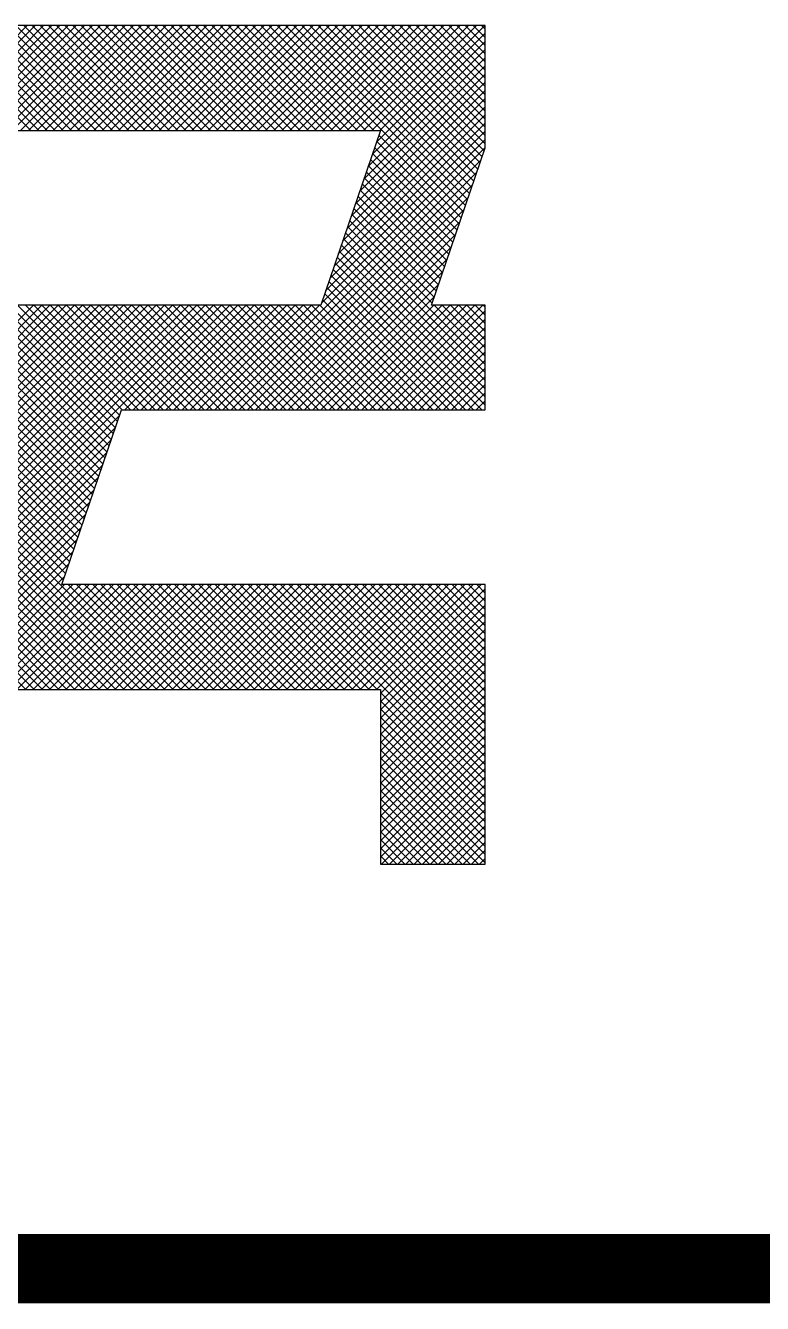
# Model space of a CAD drawing. Extents: x 610887 to 611781, y -400493 to -399849.
# Drawn here: x 611037.53 to 611043.49, y -400442.33 to -400431.99 of the extents above; entities that cross this region are included whole.
import ezdxf

# ---------------------------------------------------------------- set-up
doc = ezdxf.new("R2010")
doc.units = 0
doc.header["$LTSCALE"] = 1000
doc.layers.get('0').update_dxf_attribs({"linetype": 'CONTINUOUS'})
doc.layers.add('9-BOX', color=7, linetype='CONTINUOUS')

# ---------------------------------------------------------------- blocks, each defined once
blk = doc.blocks.new('*X12')
at = {"color": 0}
for p, q in [((237796.552, 346149.264), (237797.686, 346150.398)), ((237797.724, 346149.264), (237796.59, 346150.398)), ((237796.64, 346149.264), (237797.774, 346150.398)), ((237797.812, 346149.264), (237796.678, 346150.398)), ((237796.729, 346149.264), (237797.863, 346150.398)), ((237797.901, 346149.264), (237796.767, 346150.398)), ((237796.817, 346149.264), (237797.951, 346150.398)), ((237797.989, 346149.264), (237796.855, 346150.398)), ((237796.905, 346149.264), (237798.039, 346150.398)), ((237798.077, 346149.264), (237796.943, 346150.398)), ((237796.994, 346149.264), (237798.128, 346150.398)), ((237798.166, 346149.264), (237797.032, 346150.398)), ((237797.082, 346149.264), (237798.216, 346150.398)), ((237798.254, 346149.264), (237797.12, 346150.398)), ((237797.171, 346149.264), (237798.305, 346150.398)), ((237798.343, 346149.264), (237797.209, 346150.398)), ((237797.259, 346149.264), (237798.393, 346150.398)), ((237798.431, 346149.264), (237797.297, 346150.398)), ((237797.347, 346149.264), (237798.481, 346150.398)), ((237798.519, 346149.264), (237797.385, 346150.398)), ((237797.436, 346149.264), (237798.57, 346150.398)), ((237798.608, 346149.264), (237797.474, 346150.398)), ((237797.524, 346149.264), (237798.658, 346150.398)), ((237798.696, 346149.264), (237797.562, 346150.398)), ((237797.613, 346149.264), (237798.747, 346150.398)), ((237798.785, 346149.264), (237797.651, 346150.398)), ((237797.701, 346149.264), (237798.835, 346150.398)), ((237798.873, 346149.264), (237797.739, 346150.398)), ((237797.789, 346149.264), (237798.923, 346150.398)), ((237798.961, 346149.264), (237797.827, 346150.398)), ((237797.878, 346149.264), (237799.012, 346150.398)), ((237799.05, 346149.264), (237797.916, 346150.398)), ((237797.966, 346149.264), (237799.1, 346150.398)), ((237799.138, 346149.264), (237798.004, 346150.398)), ((237798.054, 346149.264), (237799.188, 346150.398)), ((237799.227, 346149.264), (237798.093, 346150.398)), ((237798.143, 346149.264), (237799.277, 346150.398)), ((237799.315, 346149.264), (237798.181, 346150.398)), ((237798.231, 346149.264), (237799.365, 346150.398)), ((237799.403, 346149.264), (237798.269, 346150.398)), ((237798.32, 346149.264), (237799.454, 346150.398)), ((237799.492, 346149.264), (237798.358, 346150.398)), ((237798.408, 346149.264), (237799.542, 346150.398)), ((237799.58, 346149.264), (237798.446, 346150.398)), ((237798.496, 346149.264), (237799.63, 346150.398)), ((237799.668, 346149.264), (237798.534, 346150.398)), ((237798.585, 346149.264), (237799.719, 346150.398)), ((237799.757, 346149.264), (237798.623, 346150.398)), ((237798.673, 346149.264), (237799.807, 346150.398)), ((237799.845, 346149.264), (237798.711, 346150.398)), ((237798.762, 346149.264), (237799.896, 346150.398)), ((237799.934, 346149.264), (237798.8, 346150.398)), ((237798.85, 346149.264), (237799.984, 346150.398)), ((237800.022, 346149.264), (237798.888, 346150.398)), ((237798.938, 346149.264), (237800.072, 346150.398)), ((237800.11, 346149.264), (237798.976, 346150.398)), ((237799.027, 346149.264), (237800.161, 346150.398)), ((237800.199, 346149.264), (237799.065, 346150.398)), ((237799.115, 346149.264), (237800.249, 346150.398)), ((237800.287, 346149.264), (237799.153, 346150.398)), ((237799.204, 346149.264), (237800.338, 346150.398)), ((237800.376, 346149.264), (237799.242, 346150.398)), ((237799.292, 346149.264), (237800.426, 346150.398)), ((237800.464, 346149.264), (237799.33, 346150.398)), ((237799.38, 346149.264), (237800.514, 346150.398)), ((237800.552, 346149.264), (237799.418, 346150.398)), ((237799.469, 346149.264), (237800.603, 346150.398)), ((237800.641, 346149.264), (237799.507, 346150.398)), ((237799.557, 346149.264), (237800.691, 346150.398)), ((237800.729, 346149.264), (237799.595, 346150.398)), ((237799.645, 346149.264), (237800.779, 346150.398)), ((237800.817, 346149.264), (237799.683, 346150.398)), ((237799.734, 346149.264), (237800.868, 346150.398)), ((237800.906, 346149.264), (237799.772, 346150.398)), ((237799.822, 346149.264), (237800.956, 346150.398)), ((237800.994, 346149.264), (237799.86, 346150.398)), ((237799.911, 346149.264), (237801.045, 346150.398)), ((237801.083, 346149.264), (237799.949, 346150.398)), ((237799.999, 346149.264), (237801.133, 346150.398)), ((237801.171, 346149.264), (237800.037, 346150.398)), ((237800.087, 346149.264), (237801.221, 346150.398)), ((237801.259, 346149.264), (237800.125, 346150.398)), ((237800.176, 346149.264), (237801.31, 346150.398)), ((237801.348, 346149.264), (237800.214, 346150.398)), ((237800.264, 346149.264), (237801.398, 346150.398)), ((237801.436, 346149.264), (237800.302, 346150.398)), ((237800.353, 346149.264), (237801.487, 346150.398)), ((237802.405, 346148.384), (237800.391, 346150.398)), ((237800.441, 346149.264), (237801.575, 346150.398)), ((237802.427, 346148.45), (237800.479, 346150.398)), ((237800.529, 346149.264), (237801.663, 346150.398)), ((237802.45, 346148.516), (237800.567, 346150.398)), ((237800.618, 346149.264), (237801.752, 346150.398)), ((237802.472, 346148.582), (237800.656, 346150.398)), ((237800.706, 346149.264), (237801.84, 346150.398)), ((237802.495, 346148.647), (237800.744, 346150.398)), ((237800.795, 346149.264), (237801.929, 346150.398)), ((237802.517, 346148.713), (237800.833, 346150.398)), ((237800.883, 346149.264), (237802.017, 346150.398)), ((237802.54, 346148.779), (237800.921, 346150.398)), ((237800.971, 346149.264), (237802.105, 346150.398)), ((237802.562, 346148.845), (237801.009, 346150.398)), ((237801.06, 346149.264), (237802.194, 346150.398)), ((237802.585, 346148.911), (237801.098, 346150.398)), ((237801.148, 346149.264), (237802.282, 346150.398)), ((237802.607, 346148.977), (237801.186, 346150.398)), ((237801.236, 346149.264), (237802.37, 346150.398)), ((237802.63, 346149.043), (237801.274, 346150.398)), ((237801.325, 346149.264), (237802.459, 346150.398)), ((237802.641, 346149.12), (237801.363, 346150.398)), ((237801.413, 346149.264), (237802.547, 346150.398)), ((237802.641, 346149.208), (237801.451, 346150.398)), ((237801.502, 346149.264), (237802.636, 346150.398)), ((237802.641, 346149.297), (237801.54, 346150.398)), ((237802.641, 346149.385), (237801.628, 346150.398)), ((237802.641, 346149.473), (237801.716, 346150.398)), ((237802.641, 346149.562), (237801.805, 346150.398)), ((237802.641, 346149.65), (237801.893, 346150.398)), ((237802.641, 346149.739), (237801.982, 346150.398)), ((237802.641, 346149.827), (237802.07, 346150.398)), ((237802.641, 346149.915), (237802.158, 346150.398)), ((237802.641, 346150.004), (237802.247, 346150.398)), ((237802.641, 346150.092), (237802.335, 346150.398)), ((237802.641, 346150.181), (237802.424, 346150.398)), ((237802.641, 346150.269), (237802.512, 346150.398)), ((237802.641, 346150.357), (237802.6, 346150.398)), ((237801.464, 346149.138), (237802.641, 346150.315)), ((237801.372, 346148.87), (237802.641, 346150.138)), ((237801.418, 346149.004), (237802.641, 346150.227)), ((237801.327, 346148.735), (237802.641, 346150.05)), ((237801.235, 346148.467), (237802.641, 346149.873)), ((237801.281, 346148.601), (237802.641, 346149.961)), ((237801.189, 346148.333), (237802.641, 346149.785)), ((237801.098, 346148.065), (237802.641, 346149.608)), ((237801.143, 346148.199), (237802.641, 346149.696)), ((237801.006, 346147.796), (237802.641, 346149.431)), ((237801.052, 346147.93), (237802.641, 346149.519)), ((237800.96, 346147.662), (237802.641, 346149.343)), ((237800.869, 346147.394), (237802.641, 346149.166)), ((237800.914, 346147.528), (237802.641, 346149.254)), ((237802.382, 346148.318), (237801.489, 346149.211)), ((237799.803, 346146.24), (237802.641, 346149.078)), ((237802.315, 346148.12), (237801.422, 346149.014)), ((237802.337, 346148.186), (237801.444, 346149.079)), ((237802.36, 346148.252), (237801.467, 346149.145)), ((237799.892, 346146.24), (237802.596, 346148.944)), ((237802.27, 346147.989), (237801.377, 346148.882)), ((237802.292, 346148.054), (237801.399, 346148.948)), ((237799.98, 346146.24), (237802.55, 346148.81)), ((237802.225, 346147.857), (237801.332, 346148.75)), ((237802.247, 346147.923), (237801.354, 346148.816)), ((237800.069, 346146.24), (237802.504, 346148.676)), ((237802.18, 346147.725), (237801.287, 346148.618)), ((237802.202, 346147.791), (237801.309, 346148.684)), ((237800.157, 346146.24), (237802.459, 346148.542)), ((237802.135, 346147.593), (237801.242, 346148.486)), ((237802.157, 346147.659), (237801.264, 346148.552)), ((237800.245, 346146.24), (237802.413, 346148.407)), ((237802.09, 346147.461), (237801.197, 346148.355)), ((237802.112, 346147.527), (237801.219, 346148.42)), ((237800.334, 346146.24), (237802.367, 346148.273)), ((237802.641, 346146.733), (237801.152, 346148.223)), ((237802.067, 346147.395), (237801.174, 346148.289)), ((237800.422, 346146.24), (237802.321, 346148.139)), ((237802.641, 346146.557), (237801.107, 346148.091)), ((237802.641, 346146.645), (237801.129, 346148.157)), ((237800.511, 346146.24), (237802.275, 346148.005)), ((237802.641, 346146.38), (237801.062, 346147.959)), ((237802.641, 346146.468), (237801.084, 346148.025)), ((237800.599, 346146.24), (237802.23, 346147.871)), ((237802.604, 346146.24), (237801.017, 346147.827)), ((237802.641, 346146.291), (237801.039, 346147.893)), ((237800.687, 346146.24), (237802.184, 346147.736)), ((237802.339, 346146.24), (237800.949, 346147.63)), ((237802.427, 346146.24), (237800.972, 346147.696)), ((237802.516, 346146.24), (237800.994, 346147.761)), ((237800.776, 346146.24), (237802.138, 346147.602)), ((237802.162, 346146.24), (237800.904, 346147.498)), ((237802.251, 346146.24), (237800.927, 346147.564)), ((237798.414, 346145.391), (237796.432, 346147.374)), ((237798.437, 346145.457), (237796.52, 346147.374)), ((237798.459, 346145.523), (237796.609, 346147.374)), ((237796.621, 346146.24), (237797.755, 346147.374)), ((237798.482, 346145.589), (237796.697, 346147.374)), ((237796.71, 346146.24), (237797.844, 346147.374)), ((237798.504, 346145.655), (237796.785, 346147.374)), ((237796.798, 346146.24), (237797.932, 346147.374)), ((237798.527, 346145.721), (237796.874, 346147.374)), ((237796.887, 346146.24), (237798.021, 346147.374)), ((237796.91, 346144.495), (237799.788, 346147.374)), ((237796.956, 346144.63), (237799.7, 346147.374)), ((237798.549, 346145.787), (237796.962, 346147.374)), ((237796.975, 346146.24), (237798.109, 346147.374)), ((237797.001, 346144.764), (237799.612, 346147.374)), ((237797.047, 346144.898), (237799.523, 346147.374)), ((237798.572, 346145.853), (237797.051, 346147.374)), ((237797.063, 346146.24), (237798.197, 346147.374)), ((237797.093, 346145.032), (237799.435, 346147.374)), ((237797.139, 346145.167), (237799.346, 346147.374)), ((237798.594, 346145.919), (237797.139, 346147.374)), ((237797.152, 346146.24), (237798.286, 346147.374)), ((237797.185, 346145.301), (237799.258, 346147.374)), ((237798.617, 346145.985), (237797.227, 346147.374)), ((237797.231, 346145.435), (237799.17, 346147.374)), ((237797.24, 346146.24), (237798.374, 346147.374)), ((237797.277, 346145.57), (237799.081, 346147.374)), ((237798.639, 346146.05), (237797.316, 346147.374)), ((237797.323, 346145.704), (237798.993, 346147.374)), ((237797.329, 346146.24), (237798.463, 346147.374)), ((237797.369, 346145.838), (237798.905, 346147.374)), ((237798.662, 346146.116), (237797.404, 346147.374)), ((237797.415, 346145.972), (237798.816, 346147.374)), ((237797.417, 346146.24), (237798.551, 346147.374)), ((237797.46, 346146.107), (237798.728, 346147.374)), ((237798.684, 346146.182), (237797.493, 346147.374)), ((237797.505, 346146.24), (237798.639, 346147.374)), ((237798.715, 346146.24), (237797.581, 346147.374)), ((237798.803, 346146.24), (237797.669, 346147.374)), ((237798.892, 346146.24), (237797.758, 346147.374)), ((237798.98, 346146.24), (237797.846, 346147.374)), ((237799.069, 346146.24), (237797.935, 346147.374)), ((237799.157, 346146.24), (237798.023, 346147.374)), ((237799.245, 346146.24), (237798.111, 346147.374)), ((237799.334, 346146.24), (237798.2, 346147.374)), ((237799.422, 346146.24), (237798.288, 346147.374)), ((237799.51, 346146.24), (237798.376, 346147.374)), ((237799.599, 346146.24), (237798.465, 346147.374)), ((237799.687, 346146.24), (237798.553, 346147.374)), ((237799.776, 346146.24), (237798.642, 346147.374)), ((237799.864, 346146.24), (237798.73, 346147.374)), ((237798.743, 346146.24), (237799.877, 346147.374)), ((237799.952, 346146.24), (237798.818, 346147.374)), ((237798.831, 346146.24), (237799.965, 346147.374)), ((237800.041, 346146.24), (237798.907, 346147.374)), ((237798.92, 346146.24), (237800.054, 346147.374)), ((237800.129, 346146.24), (237798.995, 346147.374)), ((237799.008, 346146.24), (237800.142, 346147.374)), ((237800.218, 346146.24), (237799.084, 346147.374)), ((237799.096, 346146.24), (237800.23, 346147.374)), ((237800.306, 346146.24), (237799.172, 346147.374)), ((237799.185, 346146.24), (237800.319, 346147.374)), ((237800.394, 346146.24), (237799.26, 346147.374)), ((237799.273, 346146.24), (237800.407, 346147.374)), ((237800.483, 346146.24), (237799.349, 346147.374)), ((237799.362, 346146.24), (237800.496, 346147.374)), ((237800.571, 346146.24), (237799.437, 346147.374)), ((237799.45, 346146.24), (237800.584, 346147.374)), ((237800.66, 346146.24), (237799.526, 346147.374)), ((237799.538, 346146.24), (237800.672, 346147.374)), ((237800.748, 346146.24), (237799.614, 346147.374)), ((237799.627, 346146.24), (237800.761, 346147.374)), ((237800.836, 346146.24), (237799.702, 346147.374)), ((237799.715, 346146.24), (237800.849, 346147.374)), ((237800.925, 346146.24), (237799.791, 346147.374)), ((237801.013, 346146.24), (237799.879, 346147.374)), ((237801.101, 346146.24), (237799.967, 346147.374)), ((237801.19, 346146.24), (237800.056, 346147.374)), ((237801.278, 346146.24), (237800.144, 346147.374)), ((237801.367, 346146.24), (237800.233, 346147.374)), ((237801.455, 346146.24), (237800.321, 346147.374)), ((237801.543, 346146.24), (237800.409, 346147.374)), ((237801.632, 346146.24), (237800.498, 346147.374)), ((237801.72, 346146.24), (237800.586, 346147.374)), ((237801.809, 346146.24), (237800.675, 346147.374)), ((237801.897, 346146.24), (237800.763, 346147.374)), ((237801.985, 346146.24), (237800.851, 346147.374)), ((237800.864, 346146.24), (237802.092, 346147.468)), ((237802.074, 346146.24), (237800.882, 346147.432)), ((237800.953, 346146.24), (237802.087, 346147.374)), ((237801.041, 346146.24), (237802.175, 346147.374)), ((237801.129, 346146.24), (237802.263, 346147.374)), ((237801.218, 346146.24), (237802.352, 346147.374)), ((237801.306, 346146.24), (237802.44, 346147.374)), ((237801.394, 346146.24), (237802.528, 346147.374)), ((237801.483, 346146.24), (237802.617, 346147.374)), ((237802.641, 346146.822), (237802.089, 346147.374)), ((237802.641, 346146.91), (237802.177, 346147.374)), ((237802.641, 346146.999), (237802.266, 346147.374)), ((237802.641, 346147.087), (237802.354, 346147.374)), ((237802.641, 346147.175), (237802.442, 346147.374)), ((237802.641, 346147.264), (237802.531, 346147.374)), ((237802.641, 346147.352), (237802.619, 346147.374)), ((237801.571, 346146.24), (237802.641, 346147.31)), ((237801.66, 346146.24), (237802.641, 346147.221)), ((237801.748, 346146.24), (237802.641, 346147.133)), ((237801.836, 346146.24), (237802.641, 346147.045)), ((237801.925, 346146.24), (237802.641, 346146.956)), ((237802.013, 346146.24), (237802.641, 346146.868)), ((237802.102, 346146.24), (237802.641, 346146.779)), ((237802.19, 346146.24), (237802.641, 346146.691)), ((237802.278, 346146.24), (237802.641, 346146.603)), ((237802.367, 346146.24), (237802.641, 346146.514)), ((237802.455, 346146.24), (237802.641, 346146.426)), ((237802.543, 346146.24), (237802.641, 346146.338)), ((237802.632, 346146.24), (237802.641, 346146.249)), ((237796.864, 346144.361), (237798.684, 346146.181)), ((237798.369, 346145.26), (237797.476, 346146.153)), ((237798.392, 346145.326), (237797.499, 346146.219)), ((237795.807, 346143.216), (237798.638, 346146.047)), ((237798.324, 346145.128), (237797.431, 346146.021)), ((237798.347, 346145.194), (237797.454, 346146.087)), ((237795.896, 346143.216), (237798.592, 346145.913)), ((237798.279, 346144.996), (237797.386, 346145.889)), ((237798.302, 346145.062), (237797.409, 346145.955)), ((237795.984, 346143.216), (237798.547, 346145.779)), ((237798.212, 346144.798), (237797.319, 346145.692)), ((237798.235, 346144.864), (237797.341, 346145.758)), ((237798.257, 346144.93), (237797.364, 346145.824)), ((237796.072, 346143.216), (237798.501, 346145.644)), ((237798.167, 346144.667), (237797.274, 346145.56)), ((237798.19, 346144.733), (237797.296, 346145.626)), ((237796.161, 346143.216), (237798.455, 346145.51)), ((237798.122, 346144.535), (237797.229, 346145.428)), ((237798.145, 346144.601), (237797.251, 346145.494)), ((237796.249, 346143.216), (237798.409, 346145.376)), ((237798.077, 346144.403), (237797.184, 346145.297)), ((237798.1, 346144.469), (237797.206, 346145.362)), ((237796.338, 346143.216), (237798.363, 346145.242)), ((237799.087, 346143.216), (237797.139, 346145.165)), ((237799.176, 346143.216), (237797.161, 346145.231)), ((237796.426, 346143.216), (237798.318, 346145.108)), ((237798.911, 346143.216), (237797.093, 346145.033)), ((237798.999, 346143.216), (237797.116, 346145.099)), ((237796.514, 346143.216), (237798.272, 346144.973)), ((237798.734, 346143.216), (237797.048, 346144.901)), ((237798.822, 346143.216), (237797.071, 346144.967)), ((237796.603, 346143.216), (237798.226, 346144.839)), ((237798.557, 346143.216), (237797.003, 346144.77)), ((237798.645, 346143.216), (237797.026, 346144.835)), ((237796.691, 346143.216), (237798.18, 346144.705)), ((237798.38, 346143.216), (237796.958, 346144.638)), ((237798.469, 346143.216), (237796.981, 346144.704)), ((237796.779, 346143.216), (237798.134, 346144.571)), ((237798.203, 346143.216), (237796.913, 346144.506)), ((237798.292, 346143.216), (237796.936, 346144.572)), ((237797.673, 346143.216), (237796.539, 346144.35)), ((237797.761, 346143.216), (237796.627, 346144.35)), ((237797.85, 346143.216), (237796.716, 346144.35)), ((237797.938, 346143.216), (237796.804, 346144.35)), ((237796.868, 346143.216), (237798.089, 346144.437)), ((237798.027, 346143.216), (237796.868, 346144.374)), ((237798.115, 346143.216), (237796.891, 346144.44)), ((237796.956, 346143.216), (237798.09, 346144.35)), ((237797.045, 346143.216), (237798.179, 346144.35)), ((237797.133, 346143.216), (237798.267, 346144.35)), ((237797.221, 346143.216), (237798.355, 346144.35)), ((237797.31, 346143.216), (237798.444, 346144.35)), ((237797.398, 346143.216), (237798.532, 346144.35)), ((237797.487, 346143.216), (237798.621, 346144.35)), ((237797.575, 346143.216), (237798.709, 346144.35)), ((237797.663, 346143.216), (237798.797, 346144.35)), ((237797.752, 346143.216), (237798.886, 346144.35)), ((237797.84, 346143.216), (237798.974, 346144.35)), ((237797.929, 346143.216), (237799.063, 346144.35)), ((237798.017, 346143.216), (237799.151, 346144.35)), ((237798.105, 346143.216), (237799.239, 346144.35)), ((237799.264, 346143.216), (237798.13, 346144.35)), ((237798.194, 346143.216), (237799.328, 346144.35)), ((237799.352, 346143.216), (237798.218, 346144.35)), ((237798.282, 346143.216), (237799.416, 346144.35)), ((237799.441, 346143.216), (237798.307, 346144.35)), ((237798.37, 346143.216), (237799.504, 346144.35)), ((237799.529, 346143.216), (237798.395, 346144.35)), ((237798.459, 346143.216), (237799.593, 346144.35)), ((237799.618, 346143.216), (237798.484, 346144.35)), ((237798.547, 346143.216), (237799.681, 346144.35)), ((237799.706, 346143.216), (237798.572, 346144.35)), ((237798.636, 346143.216), (237799.77, 346144.35)), ((237799.794, 346143.216), (237798.66, 346144.35)), ((237798.724, 346143.216), (237799.858, 346144.35)), ((237799.883, 346143.216), (237798.749, 346144.35)), ((237798.812, 346143.216), (237799.946, 346144.35)), ((237799.971, 346143.216), (237798.837, 346144.35)), ((237798.901, 346143.216), (237800.035, 346144.35)), ((237800.06, 346143.216), (237798.926, 346144.35)), ((237798.989, 346143.216), (237800.123, 346144.35)), ((237800.148, 346143.216), (237799.014, 346144.35)), ((237799.078, 346143.216), (237800.212, 346144.35)), ((237800.236, 346143.216), (237799.102, 346144.35)), ((237799.166, 346143.216), (237800.3, 346144.35)), ((237800.325, 346143.216), (237799.191, 346144.35)), ((237799.254, 346143.216), (237800.388, 346144.35)), ((237800.413, 346143.216), (237799.279, 346144.35)), ((237799.343, 346143.216), (237800.477, 346144.35)), ((237800.502, 346143.216), (237799.368, 346144.35)), ((237799.431, 346143.216), (237800.565, 346144.35)), ((237800.59, 346143.216), (237799.456, 346144.35)), ((237799.519, 346143.216), (237800.653, 346144.35)), ((237800.678, 346143.216), (237799.544, 346144.35)), ((237799.608, 346143.216), (237800.742, 346144.35)), ((237800.767, 346143.216), (237799.633, 346144.35)), ((237799.696, 346143.216), (237800.83, 346144.35)), ((237800.855, 346143.216), (237799.721, 346144.35)), ((237799.785, 346143.216), (237800.919, 346144.35)), ((237800.943, 346143.216), (237799.809, 346144.35)), ((237799.873, 346143.216), (237801.007, 346144.35)), ((237801.032, 346143.216), (237799.898, 346144.35)), ((237799.961, 346143.216), (237801.095, 346144.35)), ((237801.12, 346143.216), (237799.986, 346144.35)), ((237800.05, 346143.216), (237801.184, 346144.35)), ((237801.209, 346143.216), (237800.075, 346144.35)), ((237800.138, 346143.216), (237801.272, 346144.35)), ((237801.297, 346143.216), (237800.163, 346144.35)), ((237800.227, 346143.216), (237801.361, 346144.35)), ((237801.385, 346143.216), (237800.251, 346144.35)), ((237800.315, 346143.216), (237801.449, 346144.35)), ((237801.474, 346143.216), (237800.34, 346144.35)), ((237800.403, 346143.216), (237801.537, 346144.35)), ((237802.641, 346142.137), (237800.428, 346144.35)), ((237800.492, 346143.216), (237801.626, 346144.35)), ((237802.641, 346142.226), (237800.517, 346144.35)), ((237800.58, 346143.216), (237801.714, 346144.35)), ((237802.641, 346142.314), (237800.605, 346144.35)), ((237800.669, 346143.216), (237801.803, 346144.35)), ((237802.641, 346142.402), (237800.693, 346144.35)), ((237800.757, 346143.216), (237801.891, 346144.35)), ((237802.641, 346142.491), (237800.782, 346144.35)), ((237800.845, 346143.216), (237801.979, 346144.35)), ((237802.641, 346142.579), (237800.87, 346144.35)), ((237800.934, 346143.216), (237802.068, 346144.35)), ((237802.641, 346142.668), (237800.959, 346144.35)), ((237801.022, 346143.216), (237802.156, 346144.35)), ((237802.641, 346142.756), (237801.047, 346144.35)), ((237801.11, 346143.216), (237802.244, 346144.35)), ((237802.641, 346142.844), (237801.135, 346144.35)), ((237801.199, 346143.216), (237802.333, 346144.35)), ((237802.641, 346142.933), (237801.224, 346144.35)), ((237801.287, 346143.216), (237802.421, 346144.35)), ((237802.641, 346143.021), (237801.312, 346144.35)), ((237801.376, 346143.216), (237802.51, 346144.35)), ((237802.641, 346143.109), (237801.4, 346144.35)), ((237801.464, 346143.216), (237802.598, 346144.35)), ((237802.641, 346143.198), (237801.489, 346144.35)), ((237802.641, 346143.286), (237801.577, 346144.35)), ((237802.641, 346143.375), (237801.666, 346144.35)), ((237802.641, 346143.463), (237801.754, 346144.35)), ((237802.641, 346143.551), (237801.842, 346144.35)), ((237802.641, 346143.64), (237801.931, 346144.35)), ((237802.641, 346143.728), (237802.019, 346144.35)), ((237802.641, 346143.817), (237802.108, 346144.35)), ((237802.641, 346143.905), (237802.196, 346144.35)), ((237802.641, 346143.993), (237802.284, 346144.35)), ((237802.641, 346144.082), (237802.373, 346144.35)), ((237802.641, 346144.17), (237802.461, 346144.35)), ((237802.641, 346144.259), (237802.55, 346144.35)), ((237802.641, 346144.347), (237802.638, 346144.35)), ((237801.507, 346143.171), (237802.641, 346144.305)), ((237801.507, 346143.082), (237802.641, 346144.216)), ((237801.507, 346142.994), (237802.641, 346144.128)), ((237801.507, 346142.905), (237802.641, 346144.039)), ((237801.507, 346142.817), (237802.641, 346143.951)), ((237801.507, 346142.729), (237802.641, 346143.863)), ((237801.507, 346142.64), (237802.641, 346143.774)), ((237801.507, 346142.552), (237802.641, 346143.686)), ((237801.507, 346142.463), (237802.641, 346143.597)), ((237801.507, 346142.375), (237802.641, 346143.509)), ((237801.507, 346142.287), (237802.641, 346143.421)), ((237801.507, 346142.198), (237802.641, 346143.332)), ((237801.507, 346142.11), (237802.641, 346143.244)), ((237802.641, 346142.049), (237801.507, 346143.183)), ((237801.507, 346142.022), (237802.641, 346143.156)), ((237802.641, 346141.96), (237801.507, 346143.094)), ((237801.507, 346141.933), (237802.641, 346143.067)), ((237802.641, 346141.872), (237801.507, 346143.006)), ((237801.507, 346141.845), (237802.641, 346142.979)), ((237802.641, 346141.784), (237801.507, 346142.918)), ((237801.507, 346141.756), (237802.641, 346142.89)), ((237802.641, 346141.695), (237801.507, 346142.829)), ((237801.507, 346141.668), (237802.641, 346142.802)), ((237802.641, 346141.607), (237801.507, 346142.741)), ((237801.507, 346141.58), (237802.641, 346142.714)), ((237802.641, 346141.518), (237801.507, 346142.652)), ((237801.507, 346141.491), (237802.641, 346142.625)), ((237802.641, 346141.43), (237801.507, 346142.564)), ((237801.507, 346141.403), (237802.641, 346142.537)), ((237802.641, 346141.342), (237801.507, 346142.476)), ((237802.568, 346141.326), (237801.507, 346142.387)), ((237801.519, 346141.326), (237802.641, 346142.448)), ((237802.48, 346141.326), (237801.507, 346142.299)), ((237801.607, 346141.326), (237802.641, 346142.36)), ((237801.695, 346141.326), (237802.641, 346142.272)), ((237802.392, 346141.326), (237801.507, 346142.211)), ((237802.303, 346141.326), (237801.507, 346142.122)), ((237801.784, 346141.326), (237802.641, 346142.183)), ((237802.215, 346141.326), (237801.507, 346142.034)), ((237801.872, 346141.326), (237802.641, 346142.095)), ((237801.961, 346141.326), (237802.641, 346142.006)), ((237802.126, 346141.326), (237801.507, 346141.945)), ((237802.038, 346141.326), (237801.507, 346141.857)), ((237802.049, 346141.326), (237802.641, 346141.918)), ((237802.137, 346141.326), (237802.641, 346141.83)), ((237801.95, 346141.326), (237801.507, 346141.769)), ((237802.226, 346141.326), (237802.641, 346141.741)), ((237801.861, 346141.326), (237801.507, 346141.68)), ((237801.773, 346141.326), (237801.507, 346141.592)), ((237802.314, 346141.326), (237802.641, 346141.653)), ((237802.402, 346141.326), (237802.641, 346141.565)), ((237801.684, 346141.326), (237801.507, 346141.503)), ((237801.596, 346141.326), (237801.507, 346141.415)), ((237802.491, 346141.326), (237802.641, 346141.476)), ((237801.508, 346141.326), (237801.507, 346141.327)), ((237802.579, 346141.326), (237802.641, 346141.388))]:
    blk.add_line(p, q, dxfattribs=at)
blk = doc.blocks.new('*X2')
at = {"color": 0}
for p, q in [((237796.552, 346149.264), (237797.686, 346150.398)), ((237797.724, 346149.264), (237796.59, 346150.398)), ((237796.64, 346149.264), (237797.774, 346150.398)), ((237797.812, 346149.264), (237796.678, 346150.398)), ((237796.729, 346149.264), (237797.863, 346150.398)), ((237797.901, 346149.264), (237796.767, 346150.398)), ((237796.817, 346149.264), (237797.951, 346150.398)), ((237797.989, 346149.264), (237796.855, 346150.398)), ((237796.905, 346149.264), (237798.039, 346150.398)), ((237798.077, 346149.264), (237796.943, 346150.398)), ((237796.994, 346149.264), (237798.128, 346150.398)), ((237798.166, 346149.264), (237797.032, 346150.398)), ((237797.082, 346149.264), (237798.216, 346150.398)), ((237798.254, 346149.264), (237797.12, 346150.398)), ((237797.171, 346149.264), (237798.305, 346150.398)), ((237798.343, 346149.264), (237797.209, 346150.398)), ((237797.259, 346149.264), (237798.393, 346150.398)), ((237798.431, 346149.264), (237797.297, 346150.398)), ((237797.347, 346149.264), (237798.481, 346150.398)), ((237798.519, 346149.264), (237797.385, 346150.398)), ((237797.436, 346149.264), (237798.57, 346150.398)), ((237798.608, 346149.264), (237797.474, 346150.398)), ((237797.524, 346149.264), (237798.658, 346150.398)), ((237798.696, 346149.264), (237797.562, 346150.398)), ((237797.613, 346149.264), (237798.747, 346150.398)), ((237798.785, 346149.264), (237797.651, 346150.398)), ((237797.701, 346149.264), (237798.835, 346150.398)), ((237798.873, 346149.264), (237797.739, 346150.398)), ((237797.789, 346149.264), (237798.923, 346150.398)), ((237798.961, 346149.264), (237797.827, 346150.398)), ((237797.878, 346149.264), (237799.012, 346150.398)), ((237799.05, 346149.264), (237797.916, 346150.398)), ((237797.966, 346149.264), (237799.1, 346150.398)), ((237799.138, 346149.264), (237798.004, 346150.398)), ((237798.054, 346149.264), (237799.188, 346150.398)), ((237799.227, 346149.264), (237798.093, 346150.398)), ((237798.143, 346149.264), (237799.277, 346150.398)), ((237799.315, 346149.264), (237798.181, 346150.398)), ((237798.231, 346149.264), (237799.365, 346150.398)), ((237799.403, 346149.264), (237798.269, 346150.398)), ((237798.32, 346149.264), (237799.454, 346150.398)), ((237799.492, 346149.264), (237798.358, 346150.398)), ((237798.408, 346149.264), (237799.542, 346150.398)), ((237799.58, 346149.264), (237798.446, 346150.398)), ((237798.496, 346149.264), (237799.63, 346150.398)), ((237799.668, 346149.264), (237798.534, 346150.398)), ((237798.585, 346149.264), (237799.719, 346150.398)), ((237799.757, 346149.264), (237798.623, 346150.398)), ((237798.673, 346149.264), (237799.807, 346150.398)), ((237799.845, 346149.264), (237798.711, 346150.398)), ((237798.762, 346149.264), (237799.896, 346150.398)), ((237799.934, 346149.264), (237798.8, 346150.398)), ((237798.85, 346149.264), (237799.984, 346150.398)), ((237800.022, 346149.264), (237798.888, 346150.398)), ((237798.938, 346149.264), (237800.072, 346150.398)), ((237800.11, 346149.264), (237798.976, 346150.398)), ((237799.027, 346149.264), (237800.161, 346150.398)), ((237800.199, 346149.264), (237799.065, 346150.398)), ((237799.115, 346149.264), (237800.249, 346150.398)), ((237800.287, 346149.264), (237799.153, 346150.398)), ((237799.204, 346149.264), (237800.338, 346150.398)), ((237800.376, 346149.264), (237799.242, 346150.398)), ((237799.292, 346149.264), (237800.426, 346150.398)), ((237800.464, 346149.264), (237799.33, 346150.398)), ((237799.38, 346149.264), (237800.514, 346150.398)), ((237800.552, 346149.264), (237799.418, 346150.398)), ((237799.469, 346149.264), (237800.603, 346150.398)), ((237800.641, 346149.264), (237799.507, 346150.398)), ((237799.557, 346149.264), (237800.691, 346150.398)), ((237800.729, 346149.264), (237799.595, 346150.398)), ((237799.645, 346149.264), (237800.779, 346150.398)), ((237800.817, 346149.264), (237799.683, 346150.398)), ((237799.734, 346149.264), (237800.868, 346150.398)), ((237800.906, 346149.264), (237799.772, 346150.398)), ((237799.822, 346149.264), (237800.956, 346150.398)), ((237800.994, 346149.264), (237799.86, 346150.398)), ((237799.911, 346149.264), (237801.045, 346150.398)), ((237801.083, 346149.264), (237799.949, 346150.398)), ((237799.999, 346149.264), (237801.133, 346150.398)), ((237801.171, 346149.264), (237800.037, 346150.398)), ((237800.087, 346149.264), (237801.221, 346150.398)), ((237801.259, 346149.264), (237800.125, 346150.398)), ((237800.176, 346149.264), (237801.31, 346150.398)), ((237801.348, 346149.264), (237800.214, 346150.398)), ((237800.264, 346149.264), (237801.398, 346150.398)), ((237801.436, 346149.264), (237800.302, 346150.398)), ((237800.353, 346149.264), (237801.487, 346150.398)), ((237802.405, 346148.384), (237800.391, 346150.398)), ((237800.441, 346149.264), (237801.575, 346150.398)), ((237802.427, 346148.45), (237800.479, 346150.398)), ((237800.529, 346149.264), (237801.663, 346150.398)), ((237802.45, 346148.516), (237800.567, 346150.398)), ((237800.618, 346149.264), (237801.752, 346150.398)), ((237802.472, 346148.582), (237800.656, 346150.398)), ((237800.706, 346149.264), (237801.84, 346150.398)), ((237802.495, 346148.647), (237800.744, 346150.398)), ((237800.795, 346149.264), (237801.929, 346150.398)), ((237802.517, 346148.713), (237800.833, 346150.398)), ((237800.883, 346149.264), (237802.017, 346150.398)), ((237802.54, 346148.779), (237800.921, 346150.398)), ((237800.971, 346149.264), (237802.105, 346150.398)), ((237802.562, 346148.845), (237801.009, 346150.398)), ((237801.06, 346149.264), (237802.194, 346150.398)), ((237802.585, 346148.911), (237801.098, 346150.398)), ((237801.148, 346149.264), (237802.282, 346150.398)), ((237802.607, 346148.977), (237801.186, 346150.398)), ((237801.236, 346149.264), (237802.37, 346150.398)), ((237802.63, 346149.043), (237801.274, 346150.398)), ((237801.325, 346149.264), (237802.459, 346150.398)), ((237802.641, 346149.12), (237801.363, 346150.398)), ((237801.413, 346149.264), (237802.547, 346150.398)), ((237802.641, 346149.208), (237801.451, 346150.398)), ((237801.502, 346149.264), (237802.636, 346150.398)), ((237802.641, 346149.297), (237801.54, 346150.398)), ((237802.641, 346149.385), (237801.628, 346150.398)), ((237802.641, 346149.473), (237801.716, 346150.398)), ((237802.641, 346149.562), (237801.805, 346150.398)), ((237802.641, 346149.65), (237801.893, 346150.398)), ((237802.641, 346149.739), (237801.982, 346150.398)), ((237802.641, 346149.827), (237802.07, 346150.398)), ((237802.641, 346149.915), (237802.158, 346150.398)), ((237802.641, 346150.004), (237802.247, 346150.398)), ((237802.641, 346150.092), (237802.335, 346150.398)), ((237802.641, 346150.181), (237802.424, 346150.398)), ((237802.641, 346150.269), (237802.512, 346150.398)), ((237802.641, 346150.357), (237802.6, 346150.398)), ((237801.464, 346149.138), (237802.641, 346150.315)), ((237801.372, 346148.87), (237802.641, 346150.138)), ((237801.418, 346149.004), (237802.641, 346150.227)), ((237801.327, 346148.735), (237802.641, 346150.05)), ((237801.235, 346148.467), (237802.641, 346149.873)), ((237801.281, 346148.601), (237802.641, 346149.961)), ((237801.189, 346148.333), (237802.641, 346149.785)), ((237801.098, 346148.065), (237802.641, 346149.608)), ((237801.143, 346148.199), (237802.641, 346149.696)), ((237801.006, 346147.796), (237802.641, 346149.431)), ((237801.052, 346147.93), (237802.641, 346149.519)), ((237800.96, 346147.662), (237802.641, 346149.343)), ((237800.869, 346147.394), (237802.641, 346149.166)), ((237800.914, 346147.528), (237802.641, 346149.254)), ((237802.382, 346148.318), (237801.489, 346149.211)), ((237799.803, 346146.24), (237802.641, 346149.078)), ((237802.315, 346148.12), (237801.422, 346149.014)), ((237802.337, 346148.186), (237801.444, 346149.079)), ((237802.36, 346148.252), (237801.467, 346149.145)), ((237799.892, 346146.24), (237802.596, 346148.944)), ((237802.27, 346147.989), (237801.377, 346148.882)), ((237802.292, 346148.054), (237801.399, 346148.948)), ((237799.98, 346146.24), (237802.55, 346148.81)), ((237802.225, 346147.857), (237801.332, 346148.75)), ((237802.247, 346147.923), (237801.354, 346148.816)), ((237800.069, 346146.24), (237802.504, 346148.676)), ((237802.18, 346147.725), (237801.287, 346148.618)), ((237802.202, 346147.791), (237801.309, 346148.684)), ((237800.157, 346146.24), (237802.459, 346148.542)), ((237802.135, 346147.593), (237801.242, 346148.486)), ((237802.157, 346147.659), (237801.264, 346148.552)), ((237800.245, 346146.24), (237802.413, 346148.407)), ((237802.09, 346147.461), (237801.197, 346148.355)), ((237802.112, 346147.527), (237801.219, 346148.42)), ((237800.334, 346146.24), (237802.367, 346148.273)), ((237802.641, 346146.733), (237801.152, 346148.223)), ((237802.067, 346147.395), (237801.174, 346148.289)), ((237800.422, 346146.24), (237802.321, 346148.139)), ((237802.641, 346146.557), (237801.107, 346148.091)), ((237802.641, 346146.645), (237801.129, 346148.157)), ((237800.511, 346146.24), (237802.275, 346148.005)), ((237802.641, 346146.38), (237801.062, 346147.959)), ((237802.641, 346146.468), (237801.084, 346148.025)), ((237800.599, 346146.24), (237802.23, 346147.871)), ((237802.604, 346146.24), (237801.017, 346147.827)), ((237802.641, 346146.291), (237801.039, 346147.893)), ((237800.687, 346146.24), (237802.184, 346147.736)), ((237802.339, 346146.24), (237800.949, 346147.63)), ((237802.427, 346146.24), (237800.972, 346147.696)), ((237802.516, 346146.24), (237800.994, 346147.761)), ((237800.776, 346146.24), (237802.138, 346147.602)), ((237802.162, 346146.24), (237800.904, 346147.498)), ((237802.251, 346146.24), (237800.927, 346147.564)), ((237798.414, 346145.391), (237796.432, 346147.374)), ((237798.437, 346145.457), (237796.52, 346147.374)), ((237798.459, 346145.523), (237796.609, 346147.374)), ((237796.621, 346146.24), (237797.755, 346147.374)), ((237798.482, 346145.589), (237796.697, 346147.374)), ((237796.71, 346146.24), (237797.844, 346147.374)), ((237798.504, 346145.655), (237796.785, 346147.374)), ((237796.798, 346146.24), (237797.932, 346147.374)), ((237798.527, 346145.721), (237796.874, 346147.374)), ((237796.887, 346146.24), (237798.021, 346147.374)), ((237796.91, 346144.495), (237799.788, 346147.374)), ((237796.956, 346144.63), (237799.7, 346147.374)), ((237798.549, 346145.787), (237796.962, 346147.374)), ((237796.975, 346146.24), (237798.109, 346147.374)), ((237797.001, 346144.764), (237799.612, 346147.374)), ((237797.047, 346144.898), (237799.523, 346147.374)), ((237798.572, 346145.853), (237797.051, 346147.374)), ((237797.063, 346146.24), (237798.197, 346147.374)), ((237797.093, 346145.032), (237799.435, 346147.374)), ((237797.139, 346145.167), (237799.346, 346147.374)), ((237798.594, 346145.919), (237797.139, 346147.374)), ((237797.152, 346146.24), (237798.286, 346147.374)), ((237797.185, 346145.301), (237799.258, 346147.374)), ((237798.617, 346145.985), (237797.227, 346147.374)), ((237797.231, 346145.435), (237799.17, 346147.374)), ((237797.24, 346146.24), (237798.374, 346147.374)), ((237797.277, 346145.57), (237799.081, 346147.374)), ((237798.639, 346146.05), (237797.316, 346147.374)), ((237797.323, 346145.704), (237798.993, 346147.374)), ((237797.329, 346146.24), (237798.463, 346147.374)), ((237797.369, 346145.838), (237798.905, 346147.374)), ((237798.662, 346146.116), (237797.404, 346147.374)), ((237797.415, 346145.972), (237798.816, 346147.374)), ((237797.417, 346146.24), (237798.551, 346147.374)), ((237797.46, 346146.107), (237798.728, 346147.374)), ((237798.684, 346146.182), (237797.493, 346147.374)), ((237797.505, 346146.24), (237798.639, 346147.374)), ((237798.715, 346146.24), (237797.581, 346147.374)), ((237798.803, 346146.24), (237797.669, 346147.374)), ((237798.892, 346146.24), (237797.758, 346147.374)), ((237798.98, 346146.24), (237797.846, 346147.374)), ((237799.069, 346146.24), (237797.935, 346147.374)), ((237799.157, 346146.24), (237798.023, 346147.374)), ((237799.245, 346146.24), (237798.111, 346147.374)), ((237799.334, 346146.24), (237798.2, 346147.374)), ((237799.422, 346146.24), (237798.288, 346147.374)), ((237799.51, 346146.24), (237798.376, 346147.374)), ((237799.599, 346146.24), (237798.465, 346147.374)), ((237799.687, 346146.24), (237798.553, 346147.374)), ((237799.776, 346146.24), (237798.642, 346147.374)), ((237799.864, 346146.24), (237798.73, 346147.374)), ((237798.743, 346146.24), (237799.877, 346147.374)), ((237799.952, 346146.24), (237798.818, 346147.374)), ((237798.831, 346146.24), (237799.965, 346147.374)), ((237800.041, 346146.24), (237798.907, 346147.374)), ((237798.92, 346146.24), (237800.054, 346147.374)), ((237800.129, 346146.24), (237798.995, 346147.374)), ((237799.008, 346146.24), (237800.142, 346147.374)), ((237800.218, 346146.24), (237799.084, 346147.374)), ((237799.096, 346146.24), (237800.23, 346147.374)), ((237800.306, 346146.24), (237799.172, 346147.374)), ((237799.185, 346146.24), (237800.319, 346147.374)), ((237800.394, 346146.24), (237799.26, 346147.374)), ((237799.273, 346146.24), (237800.407, 346147.374)), ((237800.483, 346146.24), (237799.349, 346147.374)), ((237799.362, 346146.24), (237800.496, 346147.374)), ((237800.571, 346146.24), (237799.437, 346147.374)), ((237799.45, 346146.24), (237800.584, 346147.374)), ((237800.66, 346146.24), (237799.526, 346147.374)), ((237799.538, 346146.24), (237800.672, 346147.374)), ((237800.748, 346146.24), (237799.614, 346147.374)), ((237799.627, 346146.24), (237800.761, 346147.374)), ((237800.836, 346146.24), (237799.702, 346147.374)), ((237799.715, 346146.24), (237800.849, 346147.374)), ((237800.925, 346146.24), (237799.791, 346147.374)), ((237801.013, 346146.24), (237799.879, 346147.374)), ((237801.101, 346146.24), (237799.967, 346147.374)), ((237801.19, 346146.24), (237800.056, 346147.374)), ((237801.278, 346146.24), (237800.144, 346147.374)), ((237801.367, 346146.24), (237800.233, 346147.374)), ((237801.455, 346146.24), (237800.321, 346147.374)), ((237801.543, 346146.24), (237800.409, 346147.374)), ((237801.632, 346146.24), (237800.498, 346147.374)), ((237801.72, 346146.24), (237800.586, 346147.374)), ((237801.809, 346146.24), (237800.675, 346147.374)), ((237801.897, 346146.24), (237800.763, 346147.374)), ((237801.985, 346146.24), (237800.851, 346147.374)), ((237800.864, 346146.24), (237802.092, 346147.468)), ((237802.074, 346146.24), (237800.882, 346147.432)), ((237800.953, 346146.24), (237802.087, 346147.374)), ((237801.041, 346146.24), (237802.175, 346147.374)), ((237801.129, 346146.24), (237802.263, 346147.374)), ((237801.218, 346146.24), (237802.352, 346147.374)), ((237801.306, 346146.24), (237802.44, 346147.374)), ((237801.394, 346146.24), (237802.528, 346147.374)), ((237801.483, 346146.24), (237802.617, 346147.374)), ((237802.641, 346146.822), (237802.089, 346147.374)), ((237802.641, 346146.91), (237802.177, 346147.374)), ((237802.641, 346146.999), (237802.266, 346147.374)), ((237802.641, 346147.087), (237802.354, 346147.374)), ((237802.641, 346147.175), (237802.442, 346147.374)), ((237802.641, 346147.264), (237802.531, 346147.374)), ((237802.641, 346147.352), (237802.619, 346147.374)), ((237801.571, 346146.24), (237802.641, 346147.31)), ((237801.66, 346146.24), (237802.641, 346147.221)), ((237801.748, 346146.24), (237802.641, 346147.133)), ((237801.836, 346146.24), (237802.641, 346147.045)), ((237801.925, 346146.24), (237802.641, 346146.956)), ((237802.013, 346146.24), (237802.641, 346146.868)), ((237802.102, 346146.24), (237802.641, 346146.779)), ((237802.19, 346146.24), (237802.641, 346146.691)), ((237802.278, 346146.24), (237802.641, 346146.603)), ((237802.367, 346146.24), (237802.641, 346146.514)), ((237802.455, 346146.24), (237802.641, 346146.426)), ((237802.543, 346146.24), (237802.641, 346146.338)), ((237802.632, 346146.24), (237802.641, 346146.249)), ((237796.864, 346144.361), (237798.684, 346146.181)), ((237798.369, 346145.26), (237797.476, 346146.153)), ((237798.392, 346145.326), (237797.499, 346146.219)), ((237795.807, 346143.216), (237798.638, 346146.047)), ((237798.324, 346145.128), (237797.431, 346146.021)), ((237798.347, 346145.194), (237797.454, 346146.087)), ((237795.896, 346143.216), (237798.592, 346145.913)), ((237798.279, 346144.996), (237797.386, 346145.889)), ((237798.302, 346145.062), (237797.409, 346145.955)), ((237795.984, 346143.216), (237798.547, 346145.779)), ((237798.212, 346144.798), (237797.319, 346145.692)), ((237798.235, 346144.864), (237797.341, 346145.758)), ((237798.257, 346144.93), (237797.364, 346145.824)), ((237796.072, 346143.216), (237798.501, 346145.644)), ((237798.167, 346144.667), (237797.274, 346145.56)), ((237798.19, 346144.733), (237797.296, 346145.626)), ((237796.161, 346143.216), (237798.455, 346145.51)), ((237798.122, 346144.535), (237797.229, 346145.428)), ((237798.145, 346144.601), (237797.251, 346145.494)), ((237796.249, 346143.216), (237798.409, 346145.376)), ((237798.077, 346144.403), (237797.184, 346145.297)), ((237798.1, 346144.469), (237797.206, 346145.362)), ((237796.338, 346143.216), (237798.363, 346145.242)), ((237799.087, 346143.216), (237797.139, 346145.165)), ((237799.176, 346143.216), (237797.161, 346145.231)), ((237796.426, 346143.216), (237798.318, 346145.108)), ((237798.911, 346143.216), (237797.093, 346145.033)), ((237798.999, 346143.216), (237797.116, 346145.099)), ((237796.514, 346143.216), (237798.272, 346144.973)), ((237798.734, 346143.216), (237797.048, 346144.901)), ((237798.822, 346143.216), (237797.071, 346144.967)), ((237796.603, 346143.216), (237798.226, 346144.839)), ((237798.557, 346143.216), (237797.003, 346144.77)), ((237798.645, 346143.216), (237797.026, 346144.835)), ((237796.691, 346143.216), (237798.18, 346144.705)), ((237798.38, 346143.216), (237796.958, 346144.638)), ((237798.469, 346143.216), (237796.981, 346144.704)), ((237796.779, 346143.216), (237798.134, 346144.571)), ((237798.203, 346143.216), (237796.913, 346144.506)), ((237798.292, 346143.216), (237796.936, 346144.572)), ((237797.673, 346143.216), (237796.539, 346144.35)), ((237797.761, 346143.216), (237796.627, 346144.35)), ((237797.85, 346143.216), (237796.716, 346144.35)), ((237797.938, 346143.216), (237796.804, 346144.35)), ((237796.868, 346143.216), (237798.089, 346144.437)), ((237798.027, 346143.216), (237796.868, 346144.374)), ((237798.115, 346143.216), (237796.891, 346144.44)), ((237796.956, 346143.216), (237798.09, 346144.35)), ((237797.045, 346143.216), (237798.179, 346144.35)), ((237797.133, 346143.216), (237798.267, 346144.35)), ((237797.221, 346143.216), (237798.355, 346144.35)), ((237797.31, 346143.216), (237798.444, 346144.35)), ((237797.398, 346143.216), (237798.532, 346144.35)), ((237797.487, 346143.216), (237798.621, 346144.35)), ((237797.575, 346143.216), (237798.709, 346144.35)), ((237797.663, 346143.216), (237798.797, 346144.35)), ((237797.752, 346143.216), (237798.886, 346144.35)), ((237797.84, 346143.216), (237798.974, 346144.35)), ((237797.929, 346143.216), (237799.063, 346144.35)), ((237798.017, 346143.216), (237799.151, 346144.35)), ((237798.105, 346143.216), (237799.239, 346144.35)), ((237799.264, 346143.216), (237798.13, 346144.35)), ((237798.194, 346143.216), (237799.328, 346144.35)), ((237799.352, 346143.216), (237798.218, 346144.35)), ((237798.282, 346143.216), (237799.416, 346144.35)), ((237799.441, 346143.216), (237798.307, 346144.35)), ((237798.37, 346143.216), (237799.504, 346144.35)), ((237799.529, 346143.216), (237798.395, 346144.35)), ((237798.459, 346143.216), (237799.593, 346144.35)), ((237799.618, 346143.216), (237798.484, 346144.35)), ((237798.547, 346143.216), (237799.681, 346144.35)), ((237799.706, 346143.216), (237798.572, 346144.35)), ((237798.636, 346143.216), (237799.77, 346144.35)), ((237799.794, 346143.216), (237798.66, 346144.35)), ((237798.724, 346143.216), (237799.858, 346144.35)), ((237799.883, 346143.216), (237798.749, 346144.35)), ((237798.812, 346143.216), (237799.946, 346144.35)), ((237799.971, 346143.216), (237798.837, 346144.35)), ((237798.901, 346143.216), (237800.035, 346144.35)), ((237800.06, 346143.216), (237798.926, 346144.35)), ((237798.989, 346143.216), (237800.123, 346144.35)), ((237800.148, 346143.216), (237799.014, 346144.35)), ((237799.078, 346143.216), (237800.212, 346144.35)), ((237800.236, 346143.216), (237799.102, 346144.35)), ((237799.166, 346143.216), (237800.3, 346144.35)), ((237800.325, 346143.216), (237799.191, 346144.35)), ((237799.254, 346143.216), (237800.388, 346144.35)), ((237800.413, 346143.216), (237799.279, 346144.35)), ((237799.343, 346143.216), (237800.477, 346144.35)), ((237800.502, 346143.216), (237799.368, 346144.35)), ((237799.431, 346143.216), (237800.565, 346144.35)), ((237800.59, 346143.216), (237799.456, 346144.35)), ((237799.519, 346143.216), (237800.653, 346144.35)), ((237800.678, 346143.216), (237799.544, 346144.35)), ((237799.608, 346143.216), (237800.742, 346144.35)), ((237800.767, 346143.216), (237799.633, 346144.35)), ((237799.696, 346143.216), (237800.83, 346144.35)), ((237800.855, 346143.216), (237799.721, 346144.35)), ((237799.785, 346143.216), (237800.919, 346144.35)), ((237800.943, 346143.216), (237799.809, 346144.35)), ((237799.873, 346143.216), (237801.007, 346144.35)), ((237801.032, 346143.216), (237799.898, 346144.35)), ((237799.961, 346143.216), (237801.095, 346144.35)), ((237801.12, 346143.216), (237799.986, 346144.35)), ((237800.05, 346143.216), (237801.184, 346144.35)), ((237801.209, 346143.216), (237800.075, 346144.35)), ((237800.138, 346143.216), (237801.272, 346144.35)), ((237801.297, 346143.216), (237800.163, 346144.35)), ((237800.227, 346143.216), (237801.361, 346144.35)), ((237801.385, 346143.216), (237800.251, 346144.35)), ((237800.315, 346143.216), (237801.449, 346144.35)), ((237801.474, 346143.216), (237800.34, 346144.35)), ((237800.403, 346143.216), (237801.537, 346144.35)), ((237802.641, 346142.137), (237800.428, 346144.35)), ((237800.492, 346143.216), (237801.626, 346144.35)), ((237802.641, 346142.226), (237800.517, 346144.35)), ((237800.58, 346143.216), (237801.714, 346144.35)), ((237802.641, 346142.314), (237800.605, 346144.35)), ((237800.669, 346143.216), (237801.803, 346144.35)), ((237802.641, 346142.402), (237800.693, 346144.35)), ((237800.757, 346143.216), (237801.891, 346144.35)), ((237802.641, 346142.491), (237800.782, 346144.35)), ((237800.845, 346143.216), (237801.979, 346144.35)), ((237802.641, 346142.579), (237800.87, 346144.35)), ((237800.934, 346143.216), (237802.068, 346144.35)), ((237802.641, 346142.668), (237800.959, 346144.35)), ((237801.022, 346143.216), (237802.156, 346144.35)), ((237802.641, 346142.756), (237801.047, 346144.35)), ((237801.11, 346143.216), (237802.244, 346144.35)), ((237802.641, 346142.844), (237801.135, 346144.35)), ((237801.199, 346143.216), (237802.333, 346144.35)), ((237802.641, 346142.933), (237801.224, 346144.35)), ((237801.287, 346143.216), (237802.421, 346144.35)), ((237802.641, 346143.021), (237801.312, 346144.35)), ((237801.376, 346143.216), (237802.51, 346144.35)), ((237802.641, 346143.109), (237801.4, 346144.35)), ((237801.464, 346143.216), (237802.598, 346144.35)), ((237802.641, 346143.198), (237801.489, 346144.35)), ((237802.641, 346143.286), (237801.577, 346144.35)), ((237802.641, 346143.375), (237801.666, 346144.35)), ((237802.641, 346143.463), (237801.754, 346144.35)), ((237802.641, 346143.551), (237801.842, 346144.35)), ((237802.641, 346143.64), (237801.931, 346144.35)), ((237802.641, 346143.728), (237802.019, 346144.35)), ((237802.641, 346143.817), (237802.108, 346144.35)), ((237802.641, 346143.905), (237802.196, 346144.35)), ((237802.641, 346143.993), (237802.284, 346144.35)), ((237802.641, 346144.082), (237802.373, 346144.35)), ((237802.641, 346144.17), (237802.461, 346144.35)), ((237802.641, 346144.259), (237802.55, 346144.35)), ((237802.641, 346144.347), (237802.638, 346144.35)), ((237801.507, 346143.171), (237802.641, 346144.305)), ((237801.507, 346143.082), (237802.641, 346144.216)), ((237801.507, 346142.994), (237802.641, 346144.128)), ((237801.507, 346142.905), (237802.641, 346144.039)), ((237801.507, 346142.817), (237802.641, 346143.951)), ((237801.507, 346142.729), (237802.641, 346143.863)), ((237801.507, 346142.64), (237802.641, 346143.774)), ((237801.507, 346142.552), (237802.641, 346143.686)), ((237801.507, 346142.463), (237802.641, 346143.597)), ((237801.507, 346142.375), (237802.641, 346143.509)), ((237801.507, 346142.287), (237802.641, 346143.421)), ((237801.507, 346142.198), (237802.641, 346143.332)), ((237801.507, 346142.11), (237802.641, 346143.244)), ((237802.641, 346142.049), (237801.507, 346143.183)), ((237801.507, 346142.022), (237802.641, 346143.156)), ((237802.641, 346141.96), (237801.507, 346143.094)), ((237801.507, 346141.933), (237802.641, 346143.067)), ((237802.641, 346141.872), (237801.507, 346143.006)), ((237801.507, 346141.845), (237802.641, 346142.979)), ((237802.641, 346141.784), (237801.507, 346142.918)), ((237801.507, 346141.756), (237802.641, 346142.89)), ((237802.641, 346141.695), (237801.507, 346142.829)), ((237801.507, 346141.668), (237802.641, 346142.802)), ((237802.641, 346141.607), (237801.507, 346142.741)), ((237801.507, 346141.58), (237802.641, 346142.714)), ((237802.641, 346141.518), (237801.507, 346142.652)), ((237801.507, 346141.491), (237802.641, 346142.625)), ((237802.641, 346141.43), (237801.507, 346142.564)), ((237801.507, 346141.403), (237802.641, 346142.537)), ((237802.641, 346141.342), (237801.507, 346142.476)), ((237802.568, 346141.326), (237801.507, 346142.387)), ((237801.519, 346141.326), (237802.641, 346142.448)), ((237802.48, 346141.326), (237801.507, 346142.299)), ((237801.607, 346141.326), (237802.641, 346142.36)), ((237801.695, 346141.326), (237802.641, 346142.272)), ((237802.392, 346141.326), (237801.507, 346142.211)), ((237802.303, 346141.326), (237801.507, 346142.122)), ((237801.784, 346141.326), (237802.641, 346142.183)), ((237802.215, 346141.326), (237801.507, 346142.034)), ((237801.872, 346141.326), (237802.641, 346142.095)), ((237801.961, 346141.326), (237802.641, 346142.006)), ((237802.126, 346141.326), (237801.507, 346141.945)), ((237802.038, 346141.326), (237801.507, 346141.857)), ((237802.049, 346141.326), (237802.641, 346141.918)), ((237802.137, 346141.326), (237802.641, 346141.83)), ((237801.95, 346141.326), (237801.507, 346141.769)), ((237802.226, 346141.326), (237802.641, 346141.741)), ((237801.861, 346141.326), (237801.507, 346141.68)), ((237801.773, 346141.326), (237801.507, 346141.592)), ((237802.314, 346141.326), (237802.641, 346141.653)), ((237802.402, 346141.326), (237802.641, 346141.565)), ((237801.684, 346141.326), (237801.507, 346141.503)), ((237801.596, 346141.326), (237801.507, 346141.415)), ((237802.491, 346141.326), (237802.641, 346141.476)), ((237801.508, 346141.326), (237801.507, 346141.327)), ((237802.579, 346141.326), (237802.641, 346141.388))]:
    blk.add_line(p, q, dxfattribs=at)

msp = doc.modelspace()

# ---------------------------------------------------------------- linework, layer by layer
at = {"layer": '9-BOX', "linetype": 'Continuous'}
for p, q in [((611041.25, -400431.994), (611034.465, -400431.994)), ((611041.25, -400431.994), (611034.465, -400431.994)), ((611041.25, -400432.983), (611041.25, -400431.994)), ((611041.25, -400432.983), (611041.25, -400431.994)), ((611034.465, -400432.842), (611040.402, -400432.842)), ((611034.465, -400432.842), (611040.402, -400432.842)), ((611040.402, -400432.842), (611039.92, -400434.255)), ((611040.402, -400432.842), (611039.92, -400434.255)), ((611040.815, -400434.255), (611041.25, -400432.983)), ((611040.815, -400434.255), (611041.25, -400432.983)), ((611039.92, -400434.255), (611034.465, -400434.255)), ((611039.92, -400434.255), (611034.465, -400434.255)), ((611041.25, -400434.255), (611040.815, -400434.255)), ((611041.25, -400434.255), (611040.815, -400434.255)), ((611041.25, -400435.103), (611041.25, -400434.255)), ((611041.25, -400435.103), (611041.25, -400434.255)), ((611037.823, -400436.517), (611038.306, -400435.103)), ((611037.823, -400436.517), (611038.306, -400435.103)), ((611038.306, -400435.103), (611041.25, -400435.103)), ((611038.306, -400435.103), (611041.25, -400435.103)), ((611041.25, -400436.517), (611037.823, -400436.517)), ((611041.25, -400436.517), (611037.823, -400436.517)), ((611041.25, -400438.779), (611041.25, -400436.517)), ((611041.25, -400438.779), (611041.25, -400436.517)), ((611034.465, -400437.365), (611040.402, -400437.365)), ((611034.465, -400437.365), (611040.402, -400437.365)), ((611040.402, -400437.365), (611040.402, -400438.779)), ((611040.402, -400437.365), (611040.402, -400438.779)), ((611040.402, -400438.779), (611041.25, -400438.779)), ((611040.402, -400438.779), (611041.25, -400438.779))]:
    msp.add_line(p, q, dxfattribs=at)
at = {"layer": '9-BOX', "const_width": 0.561}
msp.add_lwpolyline([(610991.261, -400442.051), (611279.615, -400442.051)], dxfattribs=at)

# ---------------------------------------------------------------- block references
at = {"layer": '9-BOX', "xscale": 0.747874584980309, "yscale": 0.7478745854459703, "zscale": 0.747874585471672}
for name in ['*X12', '*X2']:
    msp.add_blockref(name, (433194.698, -659309.079), dxfattribs=at)

doc.saveas('drawing.dxf')
